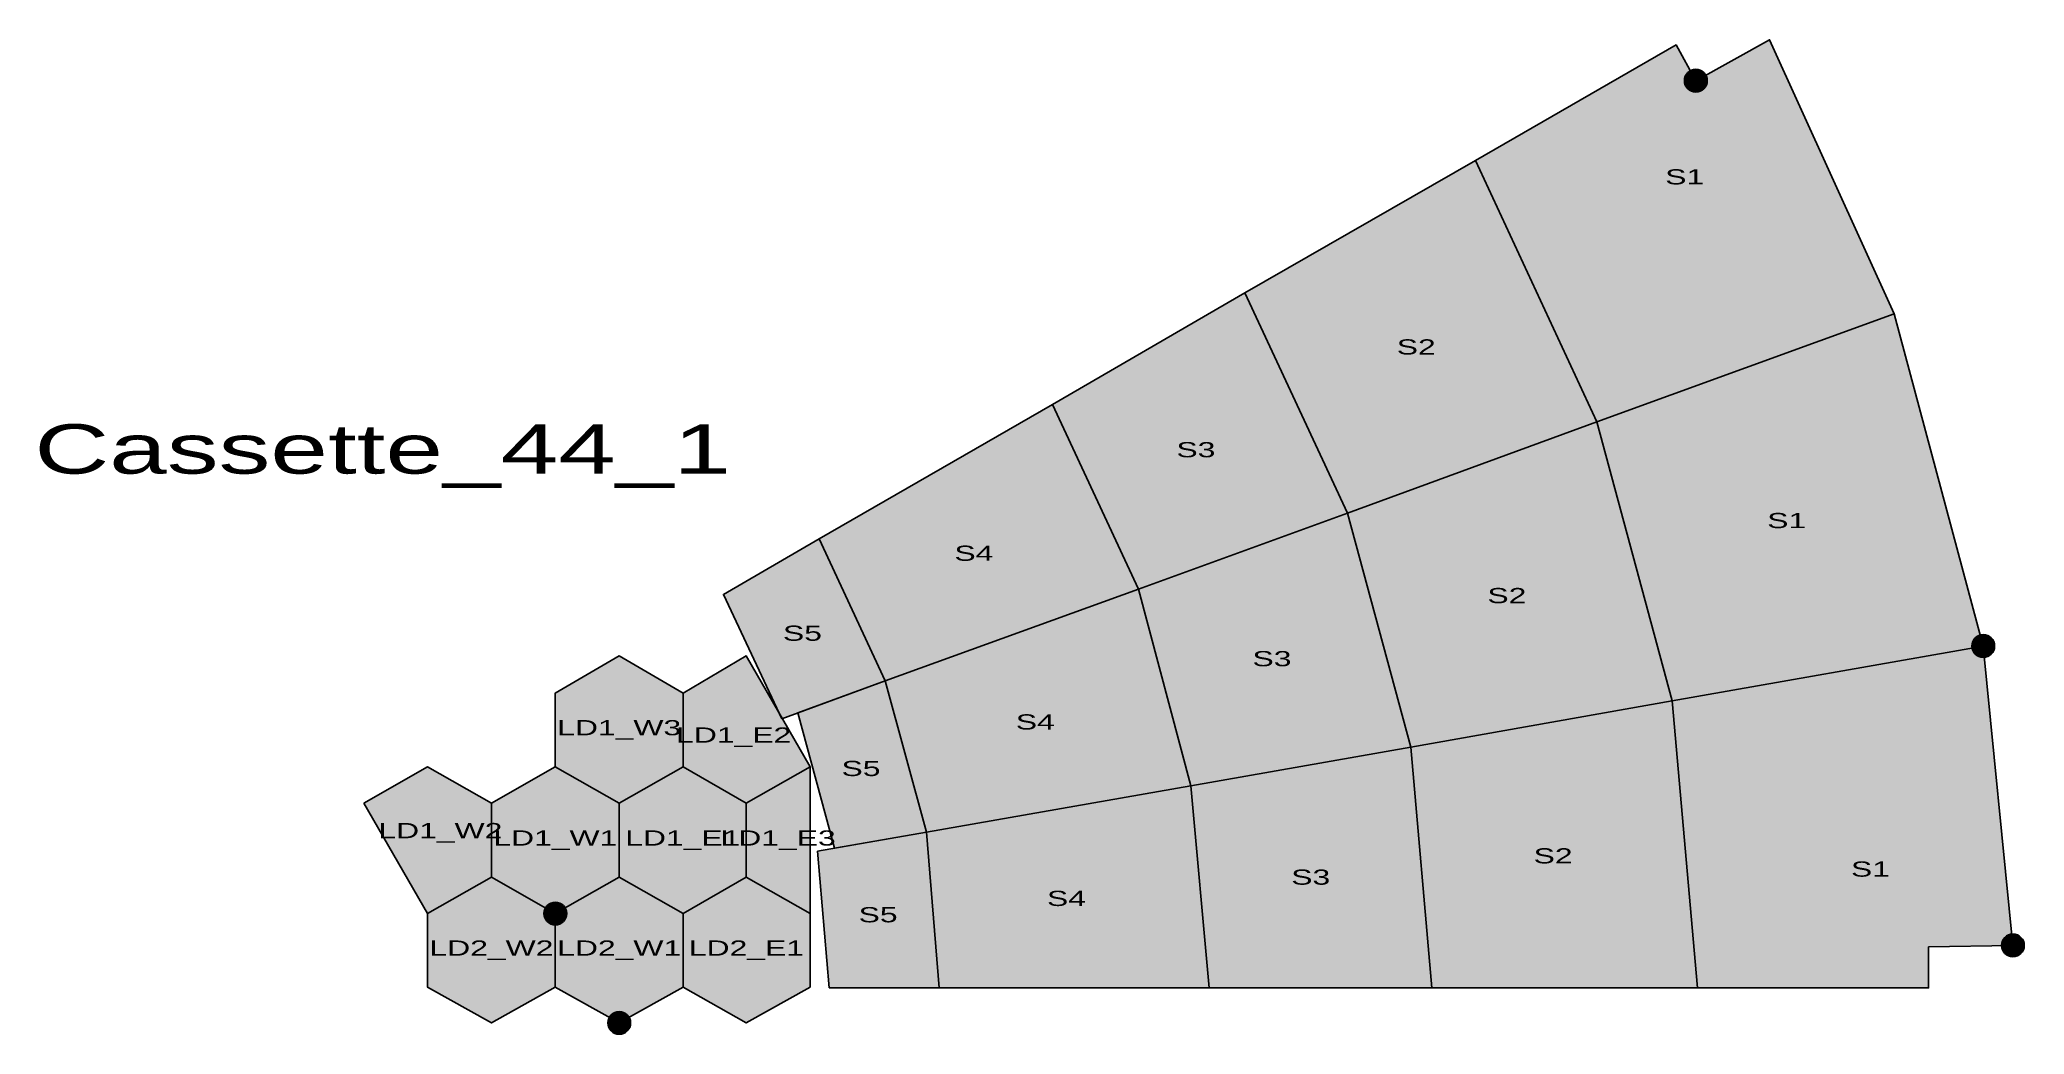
# Model space of a CAD drawing. Header units: metres. Extents: x -1 to 2609, y -61 to 1248.
import ezdxf

# ---------------------------------------------------------------- set-up
doc = ezdxf.new("R2010")
doc.units = ezdxf.units.M
for name, color, linetype in [('ENGINES', 7, 'Continuous'), ('SHAPES', 7, 'Continuous'), ('TEXT', 7, 'Continuous')]:
    doc.layers.add(name, color=color, linetype=linetype)
doc.styles.add('BoldStyle', font='arial.ttf', dxfattribs={"width": 1.5})

msp = doc.modelspace()

# ---------------------------------------------------------------- hatches: boundary and pattern name
h = msp.add_hatch(color=152)
h.dxf.hatch_style = 1
h.paths.add_polyline_path([(2047, 745), (1887, 1089), (2151, 1241), (2177, 1194), (2274, 1248), (2438, 887)])
h = msp.add_hatch(color=244)
h.dxf.hatch_style = 1
edge = h.paths.add_edge_path()
edge.add_arc((2177, 1194), 15, 0, 360)
h = msp.add_hatch(color=152)
h.dxf.hatch_style = 1
h.paths.add_polyline_path([(1719, 625), (1584, 915), (1887, 1089), (2047, 745)])
h = msp.add_hatch(color=152)
h.dxf.hatch_style = 1
h.paths.add_polyline_path([(1444, 525), (1331, 768), (1584, 915), (1719, 625)])
h = msp.add_hatch(color=122)
h.dxf.hatch_style = 1
h.paths.add_polyline_path([(2146, 378), (2047, 745), (2438, 887), (2555, 450)])
h = msp.add_hatch(color=152)
h.dxf.hatch_style = 1
h.paths.add_polyline_path([(1111, 404), (1024, 591), (1331, 768), (1444, 525)])
h = msp.add_hatch(color=122)
h.dxf.hatch_style = 1
h.paths.add_polyline_path([(1802, 317), (1719, 625), (2047, 745), (2146, 378)])
h = msp.add_hatch(color=122)
h.dxf.hatch_style = 1
h.paths.add_polyline_path([(1513, 266), (1444, 525), (1719, 625), (1802, 317)])
h = msp.add_hatch(color=152)
h.dxf.hatch_style = 1
h.paths.add_polyline_path([(975, 354), (898, 518), (1024, 591), (1111, 404)])
h = msp.add_hatch(color=122)
h.dxf.hatch_style = 1
h.paths.add_polyline_path([(1165, 205), (1111, 404), (1444, 525), (1513, 266)])
h = msp.add_hatch(color=82)
h.dxf.hatch_style = 1
h.paths.add_polyline_path([(2179, 0), (2146, 378), (2555, 450), (2594, 56), (2483, 54), (2483, 0)])
h = msp.add_hatch(color=244)
h.dxf.hatch_style = 1
edge = h.paths.add_edge_path()
edge.add_arc((2555, 450), 15, 0, 360)
h = msp.add_hatch(color=32)
h.dxf.hatch_style = 1
h.paths.add_polyline_path([(845, 291), (845, 388), (761, 437), (677, 388), (677, 291), (761, 243)])
h = msp.add_hatch(color=32)
h.dxf.hatch_style = 1
h.paths.add_polyline_path([(1012, 291), (928, 437), (845, 388), (845, 291), (928, 243)])
h = msp.add_hatch(color=122)
h.dxf.hatch_style = 1
h.paths.add_polyline_path([(1044, 184), (996, 362), (1111, 404), (1165, 205)])
h = msp.add_hatch(color=82)
h.dxf.hatch_style = 1
h.paths.add_polyline_path([(1830, 0), (1802, 317), (2146, 378), (2179, 0)])
h = msp.add_hatch(color=82)
h.dxf.hatch_style = 1
h.paths.add_polyline_path([(1537, 0), (1513, 266), (1802, 317), (1830, 0)])
h = msp.add_hatch(color=32)
h.dxf.hatch_style = 1
h.paths.add_polyline_path([(425, 243), (509, 98), (593, 146), (593, 243), (509, 291)])
h = msp.add_hatch(color=32)
h.dxf.hatch_style = 1
h.paths.add_polyline_path([(761, 146), (761, 243), (677, 291), (593, 243), (593, 146), (677, 98)])
h = msp.add_hatch(color=32)
h.dxf.hatch_style = 1
h.paths.add_polyline_path([(928, 146), (928, 243), (845, 291), (761, 243), (761, 146), (845, 98)])
h = msp.add_hatch(color=32)
h.dxf.hatch_style = 1
h.paths.add_polyline_path([(1012, 98), (1012, 291), (928, 243), (928, 146)])
h = msp.add_hatch(color=82)
h.dxf.hatch_style = 1
h.paths.add_polyline_path([(1182, 0), (1165, 205), (1513, 266), (1537, 0)])
h = msp.add_hatch(color=82)
h.dxf.hatch_style = 1
h.paths.add_polyline_path([(1037, 0), (1022, 180), (1165, 205), (1182, 0)])
h = msp.add_hatch(color=42)
h.dxf.hatch_style = 1
h.paths.add_polyline_path([(677, 1), (677, 98), (593, 146), (509, 98), (509, 1), (593, -46)])
h = msp.add_hatch(color=42)
h.dxf.hatch_style = 1
h.paths.add_polyline_path([(845, 1), (845, 98), (761, 146), (677, 98), (677, 1), (761, -46)])
h = msp.add_hatch(color=42)
h.dxf.hatch_style = 1
h.paths.add_polyline_path([(1012, 1), (1012, 98), (928, 146), (845, 98), (845, 1), (928, -46)])
h = msp.add_hatch(color=244)
h.dxf.hatch_style = 1
edge = h.paths.add_edge_path()
edge.add_arc((677, 98), 15, 0, 360)
h = msp.add_hatch(color=244)
h.dxf.hatch_style = 1
edge = h.paths.add_edge_path()
edge.add_arc((2594, 56), 15, 0, 360)
h = msp.add_hatch(color=244)
h.dxf.hatch_style = 1
edge = h.paths.add_edge_path()
edge.add_arc((761, -46), 15, 0, 360)

# ---------------------------------------------------------------- linework, layer by layer
at = {"layer": 'ENGINES', "color": 244}
for centre in [(2177, 1194), (2555, 450), (677, 98), (2594, 56), (761, -46)]:
    msp.add_circle(centre, 15, dxfattribs=at)
at = {"layer": 'SHAPES', "color": 250}
for points in [[(2047, 745), (1887, 1089), (2151, 1241), (2177, 1194), (2274, 1248), (2438, 887)], [(1719, 625), (1584, 915), (1887, 1089), (2047, 745)], [(1444, 525), (1331, 768), (1584, 915), (1719, 625)], [(2146, 378), (2047, 745), (2438, 887), (2555, 450)], [(1111, 404), (1024, 591), (1331, 768), (1444, 525)], [(1802, 317), (1719, 625), (2047, 745), (2146, 378)], [(1513, 266), (1444, 525), (1719, 625), (1802, 317)], [(975, 354), (898, 518), (1024, 591), (1111, 404)], [(1165, 205), (1111, 404), (1444, 525), (1513, 266)], [(2179, 0), (2146, 378), (2555, 450), (2594, 56), (2483, 54), (2483, 0)], [(845, 291), (845, 388), (761, 437), (677, 388), (677, 291), (761, 243)], [(1012, 291), (928, 437), (845, 388), (845, 291), (928, 243)], [(1044, 184), (996, 362), (1111, 404), (1165, 205)], [(1830, 0), (1802, 317), (2146, 378), (2179, 0)], [(1537, 0), (1513, 266), (1802, 317), (1830, 0)], [(425, 243), (509, 98), (593, 146), (593, 243), (509, 291)], [(761, 146), (761, 243), (677, 291), (593, 243), (593, 146), (677, 98)], [(928, 146), (928, 243), (845, 291), (761, 243), (761, 146), (845, 98)], [(1012, 98), (1012, 291), (928, 243), (928, 146)], [(1182, 0), (1165, 205), (1513, 266), (1537, 0)], [(1037, 0), (1022, 180), (1165, 205), (1182, 0)], [(677, 1), (677, 98), (593, 146), (509, 98), (509, 1), (593, -46)], [(845, 1), (845, 98), (761, 146), (677, 98), (677, 1), (761, -46)], [(1012, 1), (1012, 98), (928, 146), (845, 98), (845, 1), (928, -46)]]:
    msp.add_lwpolyline(points, close=True, dxfattribs=at)

# ---------------------------------------------------------------- texts
at = {"layer": 'TEXT', "color": 0, "char_height": 20, "attachment_point": 5, "style": 'BoldStyle'}
for s, insert in [('S1', (2162.33, 1067.33)), ('S2', (1809.25, 843.5)), ('S3', (1519.5, 708.25)), ('S1', (2296.5, 615)), ('S4', (1227.5, 572)), ('S2', (1928.5, 516.25)), ('S5', (1002, 466.75)), ('S3', (1619.5, 433.25)), ('LD1_W3', (761, 339.67)), ('LD1_E2', (911.6, 330)), ('S4', (1308.25, 350)), ('S5', (1079, 288.75)), ('LD1_W2', (525.8, 204.2)), ('LD1_W1', (677, 194.5)), ('LD1_E1', (844.67, 194.5)), ('LD1_E3', (970, 194.5)), ('S2', (1989.25, 173.75)), ('S1', (2406.67, 156.33)), ('S3', (1670.5, 145.75)), ('S5', (1101.5, 96.25)), ('S4', (1349.25, 117.75)), ('LD2_W2', (593, 49.67)), ('LD2_W1', (761, 49.67)), ('LD2_E1', (928.33, 49.67))]:
    msp.add_mtext(s, dxfattribs=dict(at, insert=insert))
at = {"layer": 'TEXT', "color": 8, "insert": (450, 700), "char_height": 65, "attachment_point": 5, "style": 'BoldStyle'}
msp.add_mtext('Cassette_44_1', dxfattribs=at)

doc.saveas('drawing.dxf')
